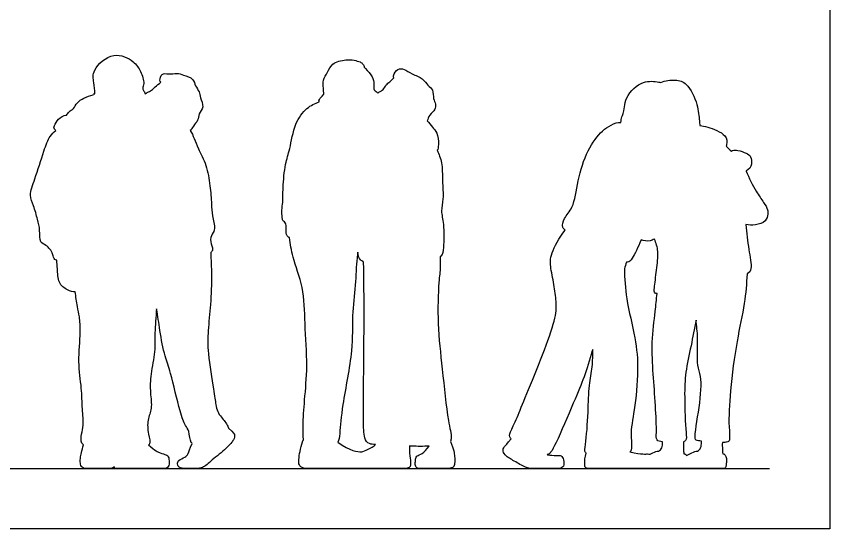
# Model space of a CAD drawing. Header units: millimetres. Extents: x 1 to 7, y 0.3 to 34.9.
# Drawn here: x 3.571 to 7.006, y 30.448 to 32.613 of the extents above; entities that cross this region are included whole.
import ezdxf

# ---------------------------------------------------------------- set-up
doc = ezdxf.new("R2010")
doc.units = ezdxf.units.MM
for name, color, linetype, true_color in [('AG-DIAGRAM', 7, 'Continuous', 0xfecc66), ('AG-OUTLINE', 7, 'Continuous', 0x8000ff), ('X-VPRT', 6, 'Continuous', 0xff00ff)]:
    doc.layers.add(name, color=color, linetype=linetype, true_color=true_color)

msp = doc.modelspace()

# ---------------------------------------------------------------- linework, layer by layer
at = {"layer": 'AG-DIAGRAM'}
msp.add_lwpolyline([(1.2653, 30.7018), (6.7517, 30.7018)], dxfattribs=at)
at = {"layer": 'AG-OUTLINE'}
for points, knots in [([(4.3059, 32.1313), (4.3105, 32.1335), (4.3184, 32.1531), (4.3404, 32.1716), (4.34, 32.2034), (4.3664, 32.2289), (4.3468, 32.2691), (4.346, 32.2945), (4.3255, 32.319), (4.3211, 32.3511), (4.2761, 32.3653), (4.2498, 32.374), (4.2146, 32.3676), (4.1843, 32.375), (4.1757, 32.344), (4.1798, 32.3368), (4.1818, 32.3343), (4.1738, 32.328), (4.1579, 32.3157), (4.1431, 32.3), (4.1259, 32.2927), (4.1192, 32.288), (4.1158, 32.2857), (4.1135, 32.2912), (4.1083, 32.3016), (4.1026, 32.3094), (4.1146, 32.3313), (4.0962, 32.3828), (4.0686, 32.4252), (3.9809, 32.4702), (3.8897, 32.3899), (3.8984, 32.3352), (3.9036, 32.2985), (3.903, 32.2868), (3.903, 32.2857), (3.9014, 32.2858), (3.8983, 32.2864), (3.8963, 32.2831), (3.8954, 32.2813), (3.8822, 32.2786), (3.857, 32.2689), (3.827, 32.2506), (3.8149, 32.222), (3.7937, 32.2111), (3.7866, 32.2008), (3.7832, 32.1959), (3.7826, 32.1959), (3.7704, 32.196), (3.7477, 32.1801), (3.7324, 32.1519), (3.7287, 32.1403), (3.7357, 32.1325), (3.7379, 32.1305), (3.729, 32.1232), (3.7099, 32.1063), (3.6862, 32.0408), (3.6519, 31.928), (3.6239, 31.8587), (3.6454, 31.8123), (3.6614, 31.7546), (3.6728, 31.7116), (3.6676, 31.6556), (3.6992, 31.6481), (3.7285, 31.6119), (3.7282, 31.5858), (3.7388, 31.5831), (3.7421, 31.583), (3.7427, 31.5705), (3.746, 31.5464), (3.7457, 31.4852), (3.7848, 31.4564), (3.8108, 31.4476), (3.82, 31.449), (3.8229, 31.4284), (3.829, 31.3869), (3.8391, 31.3422), (3.8443, 31.2751), (3.8298, 31.1526), (3.8483, 31.0439), (3.8492, 30.9569), (3.8569, 30.885), (3.846, 30.8509), (3.8431, 30.8133), (3.8527, 30.8046), (3.8556, 30.8029), (3.8474, 30.7769), (3.8402, 30.7405), (3.8418, 30.7195), (3.85, 30.7018), (3.8806, 30.7018), (3.9481, 30.7018), (3.9764, 30.7018), (3.9828, 30.708), (3.9842, 30.7104), (3.9845, 30.7094), (3.9873, 30.7018), (3.9987, 30.7018), (4.0758, 30.7018), (4.1624, 30.7018), (4.2106, 30.7018), (4.2178, 30.7175), (4.2162, 30.751), (4.2057, 30.7612), (4.1808, 30.7664), (4.1581, 30.7779), (4.13, 30.8027), (4.1317, 30.8037), (4.1388, 30.8112), (4.1272, 30.8505), (4.1229, 30.9081), (4.1467, 30.9567), (4.1353, 31.0237), (4.1378, 31.1023), (4.1594, 31.1967), (4.1548, 31.275), (4.1605, 31.343), (4.1635, 31.3766), (4.1692, 31.3463), (4.1769, 31.2828), (4.1978, 31.1746), (4.2247, 31.1071), (4.2594, 30.948), (4.2828, 30.8842), (4.3026, 30.8619), (4.3042, 30.8184), (4.3125, 30.8094), (4.3139, 30.8084), (4.3038, 30.7857), (4.2976, 30.7608), (4.2858, 30.7516), (4.2529, 30.7362), (4.2513, 30.7227), (4.2572, 30.7018), (4.3048, 30.7018), (4.3615, 30.7018), (4.3911, 30.7342), (4.4655, 30.7913), (4.4925, 30.8277), (4.4941, 30.8412), (4.4905, 30.8533), (4.4674, 30.8724), (4.4667, 30.8751), (4.4605, 30.8914), (4.4375, 30.9182), (4.4199, 30.9424), (4.4135, 30.9748), (4.4039, 31.0349), (4.3789, 31.1917), (4.3796, 31.2822), (4.3934, 31.4038), (4.3971, 31.5181), (4.3936, 31.5836), (4.392, 31.6153), (4.3965, 31.6189), (4.4051, 31.6309), (4.3869, 31.6608), (4.3974, 31.6943), (4.4146, 31.7161), (4.3962, 31.7717), (4.3966, 31.8211), (4.3892, 31.8985), (4.3772, 31.983), (4.3389, 32.0517), (4.3241, 32.0966), (4.3119, 32.1201), (4.3059, 32.1313)], [-7.320237, -7.320237, -7.320237, -7.320237, -7.065617, -6.752512, -6.444158, -6.120334, -5.75903, -5.468433, -5.156324, -4.844902, -4.470398, -4.162316, -3.822867, -3.527543, -3.2342, -3.08087, -3.08087, -3.08087, -2.764494, -2.497362, -2.255242, -2.055531, -2.055531, -2.055531, -1.868364, -1.689477, -1.428951, -1.017501, -0.60272, -0.073929, 0.504802, 0.922119, 1.30177, 1.342283, 1.342283, 1.342283, 1.468181, 1.558936, 1.558936, 1.558936, 1.92429, 2.259668, 2.57014, 2.841987, 3.084892, 3.084892, 3.084892, 3.102774, 3.448064, 3.771228, 3.991981, 4.065417, 4.065417, 4.065417, 4.400658, 4.873273, 5.507786, 5.991213, 6.385825, 6.825111, 7.221223, 7.618242, 7.915769, 8.301269, 8.591363, 8.694616, 8.694616, 8.694616, 9.045639, 9.478364, 9.867678, 10.198057, 10.198057, 10.198057, 10.650962, 11.034724, 11.497643, 12.135673, 12.742542, 13.281196, 13.756708, 14.10712, 14.462594, 14.577355, 14.577355, 14.577355, 14.7023, 14.827245, 14.952191, 15.077136, 15.202081, 15.327027, 15.384353, 15.384353, 15.384353, 15.404855, 15.551708, 15.69856, 15.845412, 15.992264, 16.139117, 16.285969, 16.432821, 16.579673, 16.726526, 16.726526, 16.726526, 16.806304, 17.173563, 17.61568, 18.026656, 18.487996, 19.001119, 19.559693, 20.070111, 20.646948, 20.646948, 20.646948, 21.15167, 21.753054, 22.258865, 22.989083, 23.454906, 23.762602, 24.156553, 24.226538, 24.226538, 24.226538, 24.357906, 24.489275, 24.620644, 24.752012, 24.883381, 25.01475, 25.146118, 25.277487, 25.408856, 25.540225, 25.671593, 25.802962, 25.802962, 25.802962, 25.88241, 26.272662, 26.583204, 26.897769, 27.346142, 27.956568, 28.461785, 28.983362, 29.601565, 30.143076, 30.143076, 30.143076, 30.311593, 30.646048, 30.975322, 31.264142, 31.682733, 32.094192, 32.595052, 33.130973, 33.635572, 34.027043, 34.380503, 34.380503, 34.380503, 34.380503]), ([(5.3066, 32.1719), (5.3085, 32.1782), (5.3153, 32.1978), (5.3409, 32.2178), (5.3428, 32.2428), (5.3305, 32.2645), (5.3335, 32.3034), (5.3073, 32.3205), (5.2886, 32.353), (5.2411, 32.3674), (5.2107, 32.3916), (5.1811, 32.3939), (5.1629, 32.369), (5.1641, 32.3559), (5.1647, 32.3528), (5.1592, 32.3471), (5.1482, 32.3354), (5.1324, 32.3248), (5.1216, 32.302), (5.1071, 32.2954), (5.1006, 32.2909), (5.0972, 32.2889), (5.0952, 32.2913), (5.0902, 32.2956), (5.0789, 32.3005), (5.0824, 32.3288), (5.0772, 32.3589), (5.0522, 32.3847), (5.0421, 32.3965), (5.0404, 32.3983), (5.0394, 32.4029), (5.0354, 32.4122), (5.0229, 32.4217), (4.9962, 32.4281), (4.9625, 32.4321), (4.9022, 32.4166), (4.8873, 32.3765), (4.8635, 32.3453), (4.8684, 32.3098), (4.8692, 32.2921), (4.8703, 32.2833), (4.8703, 32.2833), (4.8677, 32.2828), (4.8631, 32.2756), (4.8474, 32.2613), (4.8496, 32.2537), (4.8505, 32.252), (4.8319, 32.2457), (4.7943, 32.227), (4.7438, 32.1595), (4.7283, 32.0525), (4.705, 31.9891), (4.6976, 31.8986), (4.6961, 31.8441), (4.6973, 31.8269), (4.6915, 31.8073), (4.6933, 31.7664), (4.6951, 31.75), (4.7147, 31.7377), (4.7067, 31.6972), (4.7179, 31.681), (4.7244, 31.6781), (4.7253, 31.6778), (4.7291, 31.6502), (4.736, 31.5936), (4.7878, 31.4646), (4.7882, 31.315), (4.8027, 31.1359), (4.7883, 30.9974), (4.7814, 30.8868), (4.7821, 30.8424), (4.7836, 30.8272), (4.7839, 30.8249), (4.7732, 30.7991), (4.762, 30.7377), (4.764, 30.7167), (4.7801, 30.7018), (4.8299, 30.7018), (4.9572, 30.7018), (5.0156, 30.7018), (5.0344, 30.7018), (5.0388, 30.7019), (5.0702, 30.7018), (5.1666, 30.7018), (5.2217, 30.7018), (5.2334, 30.7075), (5.2368, 30.7136), (5.2357, 30.745), (5.2299, 30.7723), (5.2319, 30.7975), (5.2349, 30.7973), (5.2615, 30.7953), (5.2904, 30.7957), (5.314, 30.7969), (5.3018, 30.7819), (5.2864, 30.762), (5.2587, 30.7566), (5.2564, 30.7362), (5.255, 30.7194), (5.2601, 30.7018), (5.2811, 30.7018), (5.3547, 30.7018), (5.4009, 30.7018), (5.4174, 30.7069), (5.423, 30.721), (5.4227, 30.7524), (5.4187, 30.7819), (5.404, 30.8171), (5.4063, 30.8211), (5.4103, 30.8399), (5.3906, 30.9126), (5.3702, 31.1288), (5.3481, 31.3054), (5.3535, 31.4846), (5.3625, 31.5507), (5.3614, 31.5828), (5.3607, 31.5976), (5.3616, 31.5983), (5.3727, 31.6071), (5.3758, 31.6379), (5.3787, 31.7344), (5.3622, 31.7899), (5.3764, 31.8424), (5.3694, 31.9185), (5.371, 31.9943), (5.3559, 32.0305), (5.3477, 32.0474), (5.352, 32.0489), (5.3552, 32.0756), (5.3504, 32.1214), (5.3278, 32.1442), (5.3141, 32.1631), (5.3066, 32.1719)], [0.988831, 0.988831, 0.988831, 0.988831, 1.280819, 1.604466, 1.87224, 2.156918, 2.49818, 2.803239, 3.145842, 3.544417, 3.90113, 4.190905, 4.517427, 4.618626, 4.618626, 4.618626, 4.898282, 5.149271, 5.429578, 5.65395, 5.848582, 5.848582, 5.848582, 5.998722, 6.186622, 6.473858, 6.794723, 7.176451, 7.260628, 7.260628, 7.260628, 7.476027, 7.697321, 7.989719, 8.330746, 8.764293, 9.129149, 9.480686, 9.812966, 10.109053, 10.109053, 10.109053, 10.110905, 10.296018, 10.571185, 10.654737, 10.654737, 10.654737, 11.095286, 11.613013, 12.201922, 12.677946, 13.252457, 13.619046, 13.619046, 13.619046, 14.067803, 14.292147, 14.53887, 14.89478, 15.162418, 15.204618, 15.204618, 15.204618, 15.728336, 16.390929, 17.09901, 17.866609, 18.552194, 19.15173, 19.559332, 19.639934, 19.639934, 19.639934, 19.811087, 19.982239, 20.153392, 20.324545, 20.495698, 20.666851, 20.732426, 20.732426, 20.732426, 20.889641, 21.046856, 21.204071, 21.361286, 21.518501, 21.675716, 21.675716, 21.675716, 21.72167, 22.087567, 22.087567, 22.087567, 22.197208, 22.30685, 22.416491, 22.526133, 22.635774, 22.745415, 22.855057, 22.964698, 23.07434, 23.183981, 23.293623, 23.403264, 23.403264, 23.403264, 23.581894, 24.075948, 24.920944, 25.718765, 26.473259, 26.935276, 27.317291, 27.317291, 27.317291, 27.34682, 27.703087, 28.266665, 28.703004, 29.111852, 29.6144, 30.113341, 30.543496, 30.543496, 30.543496, 30.814676, 31.216004, 31.535158, 31.871771, 31.871771, 31.871771, 31.871771]), ([(6.651, 31.733), (6.6645, 31.7303), (6.6913, 31.7298), (6.7382, 31.7429), (6.7445, 31.7772), (6.7454, 31.7968), (6.7257, 31.8295), (6.6921, 31.8742), (6.6646, 31.93), (6.6531, 31.9594), (6.6534, 31.9595), (6.6653, 31.9655), (6.6791, 31.9866), (6.674, 32.0219), (6.6539, 32.036), (6.619, 32.0476), (6.5988, 32.0491), (6.5928, 32.0441), (6.5916, 32.0428), (6.5837, 32.0499), (6.5758, 32.0569), (6.5679, 32.064), (6.569, 32.0663), (6.5729, 32.0794), (6.5719, 32.1162), (6.4893, 32.1473), (6.4689, 32.1503), (6.4578, 32.1515), (6.4569, 32.1578), (6.4538, 32.1826), (6.4507, 32.241), (6.4067, 32.3323), (6.3547, 32.3471), (6.3111, 32.3422), (6.2921, 32.3338), (6.2896, 32.3343), (6.2676, 32.3383), (6.2155, 32.3445), (6.1379, 32.2765), (6.1374, 32.2019), (6.1271, 32.1891), (6.1247, 32.1736), (6.1237, 32.165), (6.1119, 32.1669), (6.0783, 32.1528), (6.0404, 32.1283), (5.9784, 32.0468), (5.9417, 31.9225), (5.9265, 31.8055), (5.8839, 31.7643), (5.8729, 31.7256), (5.884, 31.713), (5.8886, 31.7095), (5.8631, 31.6759), (5.8231, 31.604), (5.8261, 31.5529), (5.8446, 31.4677), (5.852, 31.3988), (5.8513, 31.3417), (5.7964, 31.1876), (5.7201, 31.0023), (5.6853, 30.9149), (5.6527, 30.8482), (5.6516, 30.8383), (5.6594, 30.8287), (5.6603, 30.8277), (5.6445, 30.8063), (5.6299, 30.7958), (5.6238, 30.7754), (5.6356, 30.7559), (5.6784, 30.7304), (5.7297, 30.7018), (5.7584, 30.7018), (5.8111, 30.7018), (5.8678, 30.7018), (5.8844, 30.7087), (5.8838, 30.7409), (5.8723, 30.7588), (5.8538, 30.7572), (5.8244, 30.7581), (5.814, 30.7607), (5.8132, 30.761), (5.8136, 30.761), (5.8233, 30.7627), (5.8394, 30.7807), (5.932, 31.0001), (5.9691, 31.0853), (5.9909, 31.1609), (6.0046, 31.2033), (6.0053, 31.2055), (6.0057, 31.1811), (6.005, 31.1311), (5.9878, 31.0508), (5.9866, 30.9405), (5.9774, 30.8118), (5.969, 30.7741), (5.9767, 30.7684), (5.9777, 30.7678), (5.9713, 30.7483), (5.971, 30.7221), (5.971, 30.7018), (5.9994, 30.7018), (6.1143, 30.7018), (6.1897, 30.7018), (6.2141, 30.7023), (6.2205, 30.7018), (6.2467, 30.7018), (6.3305, 30.7018), (6.3689, 30.7018), (6.3799, 30.7018), (6.3829, 30.702), (6.3885, 30.7018), (6.4144, 30.7018), (6.4947, 30.7018), (6.541, 30.7018), (6.5677, 30.7018), (6.5675, 30.715), (6.5707, 30.7322), (6.5697, 30.7502), (6.5629, 30.7618), (6.5567, 30.7649), (6.5541, 30.7648), (6.5533, 30.7714), (6.5522, 30.7847), (6.552, 30.8031), (6.5523, 30.8123), (6.5595, 30.8123), (6.5751, 30.8133), (6.5862, 30.8218), (6.5774, 30.8903), (6.5847, 31.0367), (6.6112, 31.2383), (6.6477, 31.3973), (6.6544, 31.4833), (6.6568, 31.5251), (6.6665, 31.5302), (6.6804, 31.5479), (6.661, 31.6327), (6.6557, 31.698), (6.651, 31.733)], [0, 0, 0, 0, 0.373525, 0.759601, 1.079274, 1.331949, 1.675066, 2.11496, 2.680179, 2.680179, 2.680179, 2.689853, 3.034544, 3.361871, 3.641643, 3.996713, 4.269537, 4.35102, 4.35102, 4.35102, 4.678657, 4.678657, 4.678657, 4.768832, 5.122553, 5.644302, 5.98158, 5.98158, 5.98158, 6.150306, 6.636753, 7.205438, 7.614782, 8.07396, 8.07396, 8.07396, 8.133993, 8.602703, 9.171695, 9.650804, 9.874811, 10.156775, 10.156775, 10.156775, 10.505606, 10.88263, 11.499875, 12.18039, 12.799809, 13.239428, 13.599847, 13.756545, 13.756545, 13.756545, 14.102307, 14.448069, 14.793831, 15.139592, 15.485354, 15.831116, 16.176877, 16.522639, 16.868401, 17.214163, 17.251687, 17.251687, 17.251687, 17.370215, 17.488744, 17.607272, 17.725801, 17.844329, 17.962858, 18.081386, 18.199915, 18.318443, 18.436972, 18.5555, 18.674029, 18.792557, 18.802581, 18.802581, 18.802581, 18.814842, 19.160603, 19.506365, 19.852127, 20.197888, 20.216807, 20.216807, 20.216807, 20.714555, 21.232358, 21.858017, 22.557667, 22.903388, 22.948474, 22.948474, 22.948474, 23.107444, 23.266415, 23.425386, 23.584356, 23.708156, 23.708156, 23.708156, 23.760478, 23.873501, 23.986524, 24.041666, 24.041666, 24.041666, 24.082314, 24.195337, 24.30836, 24.421383, 24.534406, 24.647429, 24.760452, 24.873475, 24.961411, 24.961411, 24.961411, 25.220994, 25.526052, 25.526052, 25.526052, 25.672313, 25.894169, 26.301281, 27.01126, 27.853895, 28.596117, 29.24725, 29.24725, 29.24725, 29.544363, 30.067949, 30.665922, 30.665922, 30.665922, 30.665922]), ([(6.2655, 31.6717), (6.2726, 31.6548), (6.285, 31.6182), (6.274, 31.5423), (6.2661, 31.4692), (6.2624, 31.4448), (6.2733, 31.4419), (6.2768, 31.4416), (6.274, 31.4161), (6.2694, 31.3643), (6.2522, 31.2331), (6.2602, 31.1019), (6.2699, 30.9749), (6.2758, 30.8583), (6.2705, 30.8207), (6.2895, 30.8159), (6.3002, 30.8146), (6.3001, 30.8139), (6.2997, 30.8066), (6.2984, 30.7872), (6.2886, 30.7792), (6.2832, 30.7762), (6.2832, 30.7762), (6.2759, 30.7754), (6.2655, 30.7715), (6.2512, 30.7649), (6.2472, 30.7629), (6.2443, 30.7635), (6.2337, 30.7645), (6.2163, 30.7617), (6.1623, 30.7721), (6.1638, 30.7733), (6.1733, 30.7847), (6.1609, 30.8491), (6.1828, 30.9487), (6.1996, 31.119), (6.1872, 31.2528), (6.1438, 31.4193), (6.1399, 31.5044), (6.1387, 31.5472), (6.1415, 31.5558), (6.1442, 31.5648), (6.147, 31.5742), (6.1487, 31.5739), (6.1589, 31.5729), (6.1738, 31.59), (6.1968, 31.637), (6.2094, 31.6682), (6.2216, 31.665), (6.2373, 31.6593), (6.2591, 31.6686), (6.2655, 31.6717)], [0, 0, 0, 0, 0.429824, 0.943426, 1.45036, 1.719704, 1.815257, 1.815257, 1.815257, 2.324696, 2.986769, 3.659834, 4.327451, 4.925704, 5.245387, 5.519061, 5.519061, 5.519061, 5.546775, 5.791114, 6.040975, 6.040975, 6.040975, 6.041047, 6.116254, 6.145033, 6.145033, 6.145033, 6.217655, 6.376626, 6.376626, 6.376626, 6.443325, 6.908909, 7.545724, 8.30153, 8.985363, 9.738002, 10.39663, 10.39663, 10.39663, 10.435959, 10.435959, 10.435959, 10.492892, 10.788967, 11.276035, 11.276035, 11.276035, 11.632972, 11.778454, 11.778454, 11.778454, 11.778454]), ([(4.9282, 30.8134), (4.9339, 30.8214), (4.9377, 30.86), (4.9472, 30.9778), (4.9949, 31.1995), (4.987, 31.3448), (5.0045, 31.4746), (5.0064, 31.5678), (5.0119, 31.6086), (5.0131, 31.6163), (5.0143, 31.6047), (5.0173, 31.5863), (5.0326, 31.578), (5.0378, 31.5762), (5.0388, 31.4945), (5.0411, 31.3479), (5.0359, 30.9241), (5.0381, 30.8362), (5.0553, 30.8056), (5.0782, 30.8039), (5.0885, 30.8041), (5.0718, 30.7875), (5.0399, 30.7774), (5.0298, 30.7728), (5.0292, 30.7728), (5.0118, 30.7741), (4.9832, 30.7741), (4.9282, 30.8134)], [5.811455, 5.811455, 5.811455, 5.811455, 6.142213, 6.776686, 7.645513, 8.343119, 8.994368, 9.610476, 9.760368, 9.760368, 9.760368, 10.098861, 10.231054, 10.231054, 10.231054, 11.128178, 12.295739, 12.819375, 13.139538, 13.346475, 13.346475, 13.346475, 13.570097, 13.570097, 13.570097, 13.575764, 13.746916, 13.746916, 13.746916, 13.746916]), ([(6.4411, 31.3294), (6.4439, 31.3056), (6.4516, 31.2386), (6.4428, 31.1381), (6.467, 31.0907), (6.4582, 30.9683), (6.4321, 30.8313), (6.441, 30.8209), (6.4545, 30.8189), (6.4646, 30.8179), (6.4645, 30.8162), (6.464, 30.8082), (6.4626, 30.7872), (6.4529, 30.7792), (6.4475, 30.7762), (6.4475, 30.7762), (6.4401, 30.7754), (6.4273, 30.7706), (6.4083, 30.7615), (6.4007, 30.7577), (6.3997, 30.7591), (6.3965, 30.7629), (6.3925, 30.7649), (6.3899, 30.7648), (6.3891, 30.7714), (6.388, 30.7847), (6.3877, 30.8031), (6.3881, 30.8157), (6.392, 30.8167), (6.4033, 30.822), (6.3969, 30.8599), (6.3917, 31.0105), (6.3951, 31.1067), (6.421, 31.2222), (6.434, 31.2933), (6.4411, 31.3294)], [0.784953, 0.784953, 0.784953, 0.784953, 1.164713, 1.788308, 2.196661, 2.853945, 3.501281, 3.679763, 3.916013, 3.916013, 3.916013, 3.987748, 4.232087, 4.481948, 4.481948, 4.481948, 4.48202, 4.557227, 4.611055, 4.611055, 4.611055, 4.652897, 4.740833, 4.740833, 4.740833, 5.000416, 5.305473, 5.305473, 5.305473, 5.434832, 5.773999, 6.464073, 7.054234, 7.675369, 8.285369, 8.285369, 8.285369, 8.285369])]:
    msp.add_open_spline(points, degree=3, knots=knots, dxfattribs=at)
at = {"layer": 'X-VPRT'}
msp.add_lwpolyline([(1.0113, 30.4478), (1.0113, 32.6576), (7.0057, 32.6576), (7.0057, 30.4478)], close=True, dxfattribs=at)

doc.saveas('drawing.dxf')
